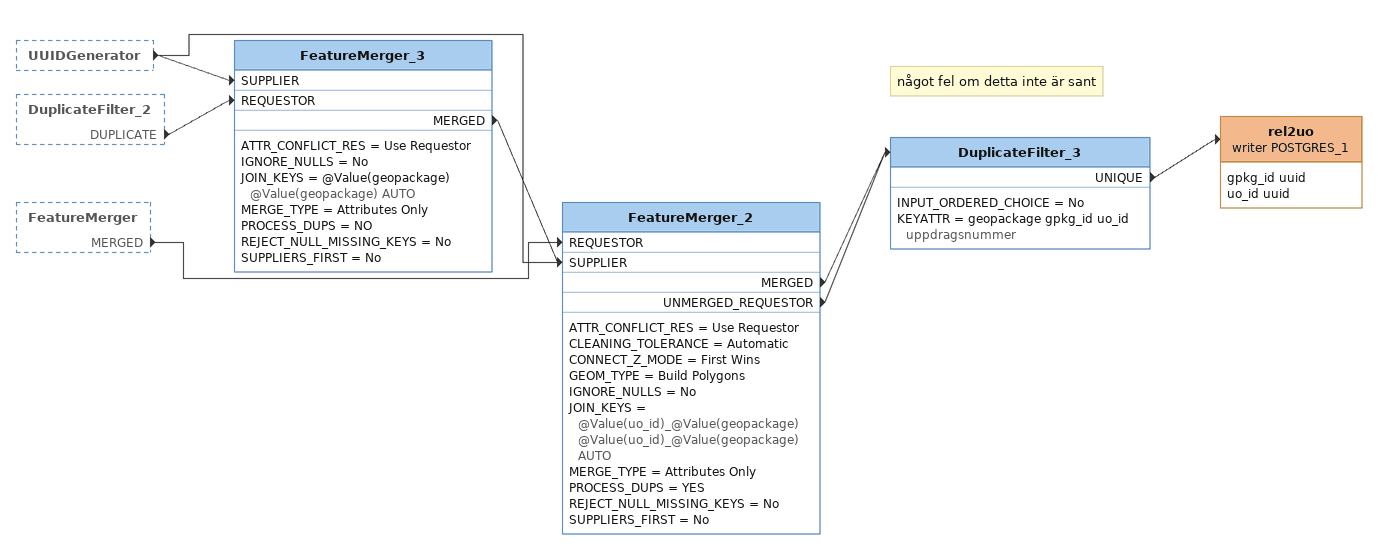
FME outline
UUIDGenerator [outside]
    -> FeatureMerger_2 [SUPPLIER]
    -> FeatureMerger_3 [SUPPLIER]
DuplicateFilter_2 [outside]
    DUPLICATE -> FeatureMerger_3 [REQUESTOR]
FeatureMerger [outside]
    MERGED -> FeatureMerger_2 [REQUESTOR]
FeatureMerger_3
    ATTR_CONFLICT_RES = Use Requestor
    IGNORE_NULLS = No
    JOIN_KEYS = @Value(geopackage) @Value(geopackage) AUTO
    MERGE_TYPE = Attributes Only
    PROCESS_DUPS = NO
    REJECT_NULL_MISSING_KEYS = No
    SUPPLIERS_FIRST = No
    MERGED -> FeatureMerger_2 [SUPPLIER]
FeatureMerger_2
    ATTR_CONFLICT_RES = Use Requestor
    CLEANING_TOLERANCE = Automatic
    CONNECT_Z_MODE = First Wins
    GEOM_TYPE = Build Polygons
    IGNORE_NULLS = No
    JOIN_KEYS = @Value(uo_id)_@Value(geopackage) @Value(uo_id)_@Value(geopackage) AUTO
    MERGE_TYPE = Attributes Only
    PROCESS_DUPS = YES
    REJECT_NULL_MISSING_KEYS = No
    SUPPLIERS_FIRST = No
    MERGED -> DuplicateFilter_3
    UNMERGED_REQUESTOR -> DuplicateFilter_3
Note: något fel om detta inte är sant
DuplicateFilter_3
    INPUT_ORDERED_CHOICE = No
    KEYATTR = geopackage gpkg_id uo_id uppdragsnummer
    UNIQUE -> rel2uo (writer POSTGRES_1)
rel2uo (writer POSTGRES_1)
    attributes: gpkg_id uuid, uo_id uuid
